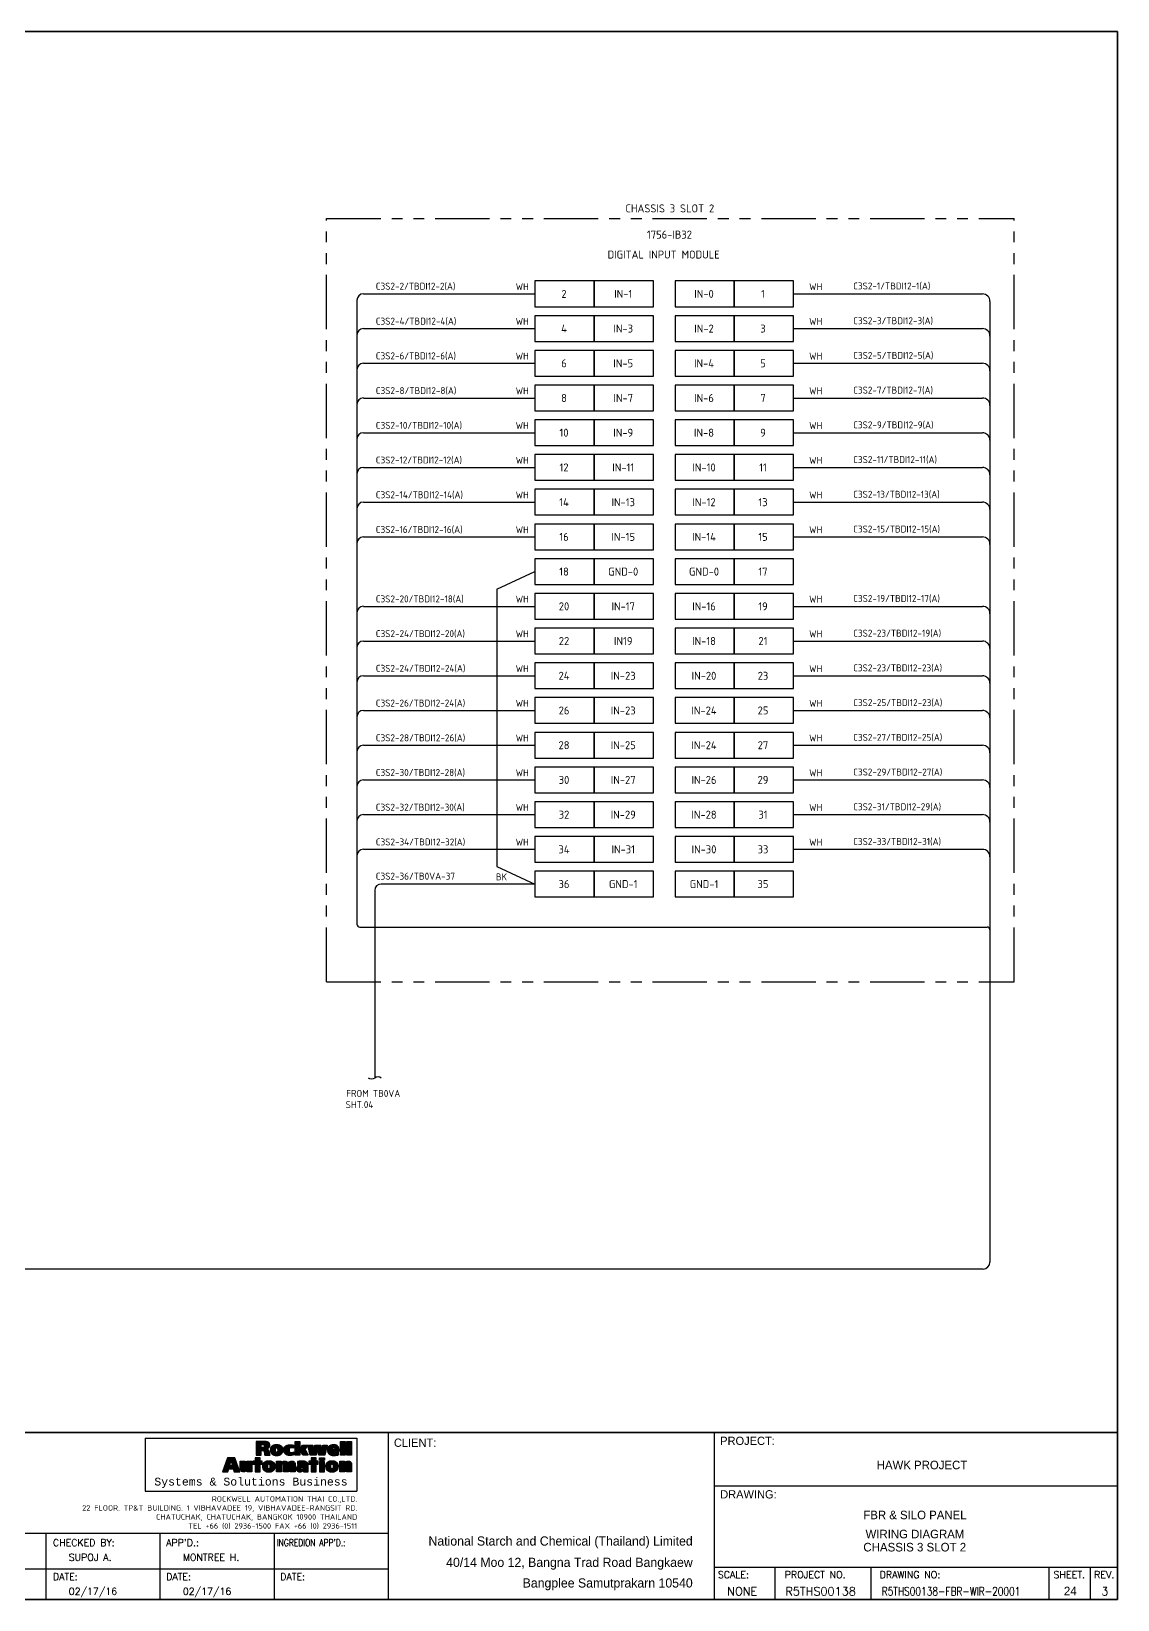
# Model space of a CAD drawing. Header units: inches. Extents: x 579627 to 667544, y 458630 to 507164.
# Drawn here: x 621325 to 623199, y 489908 to 492612 of the extents above; entities that cross this region are included whole.
import ezdxf
from ezdxf.enums import TextEntityAlignment as Align

# ---------------------------------------------------------------- set-up
doc = ezdxf.new("R2010")
doc.units = ezdxf.units.IN
doc.header["$MEASUREMENT"] = 0
doc.linetypes.add('PHANTOM2', pattern=[1.25, 0.625, -0.125, 0.125, -0.125, 0.125, -0.125])
for name, color, linetype in [('ASHADE', 7, 'Continuous'), ('GT_1', 9, 'Continuous'), ('HELPPOINT', 7, 'Continuous'), ('IE-CABLE', 1, 'Continuous'), ('IE-EQUIP', 253, 'Continuous'), ('IE-WIRE', 7, 'Continuous'), ('MEMBER', 7, 'Continuous'), ('RA_LOGO', 2, 'Continuous'), ('TITLE_BOX', 7, 'Continuous')]:
    doc.layers.add(name, color=color, linetype=linetype)
doc.styles.add('BOLD', font='monos.ttf')
doc.styles.add('HTX11', font='O8111901')
doc.styles.add('ISO3098B', font='ISO3098B.shx')
doc.styles.add('ROMANS', font='romans.shx', dxfattribs={"width": 0.85, "height": 25})
doc.styles.add('T1', font='browa.ttf', dxfattribs={"height": 1000})

# ---------------------------------------------------------------- blocks, each defined once
blk = doc.blocks.new('RA_LOGO1')
at = {"layer": 'RA_LOGO', "linetype": 'Continuous'}
h = blk.add_hatch(color=1, dxfattribs=at)
h.paths.add_polyline_path([(0.987, 0.539), (1.017, 0.539), (1.033, 0.538), (1.046, 0.533), (1.055, 0.521), (1.061, 0.505), (1.065, 0.484), (1.068, 0.461), (1.071, 0.439), (1.074, 0.42), (1.213, 0.42), (1.207, 0.439), (1.203, 0.46), (1.199, 0.482), (1.195, 0.504), (1.189, 0.526), (1.18, 0.545), (1.166, 0.562), (1.147, 0.575), (1.12, 0.583), (1.142, 0.59), (1.16, 0.598), (1.175, 0.609), (1.188, 0.621), (1.197, 0.637), (1.203, 0.655), (1.205, 0.677), (1.204, 0.694), (1.2, 0.709), (1.194, 0.723), (1.185, 0.734), (1.175, 0.744), (1.162, 0.752), (1.147, 0.759), (1.131, 0.763), (1.112, 0.767), (1.092, 0.769), (1.07, 0.77), (0.853, 0.77), (0.853, 0.42), (0.987, 0.42)])
h.paths.add_polyline_path([(0.981, 0.617), (0.981, 0.692), (1.018, 0.692), (1.044, 0.689), (1.063, 0.679), (1.071, 0.656), (1.066, 0.635), (1.054, 0.623), (1.036, 0.618), (1.016, 0.617)], flags=16)
h = blk.add_hatch(color=1, dxfattribs=at)
h.paths.add_polyline_path([(1.3, 0.676), (1.285, 0.67), (1.271, 0.663), (1.258, 0.654), (1.247, 0.644), (1.238, 0.633), (1.23, 0.62), (1.225, 0.606), (1.22, 0.591), (1.218, 0.574), (1.217, 0.556), (1.218, 0.538), (1.22, 0.522), (1.224, 0.506), (1.229, 0.492), (1.235, 0.479), (1.243, 0.467), (1.253, 0.456), (1.264, 0.447), (1.276, 0.438), (1.29, 0.431), (1.305, 0.425), (1.321, 0.421), (1.339, 0.417), (1.358, 0.415), (1.378, 0.415), (1.399, 0.415), (1.418, 0.417), (1.435, 0.421), (1.452, 0.425), (1.467, 0.431), (1.481, 0.438), (1.493, 0.447), (1.504, 0.456), (1.514, 0.467), (1.522, 0.479), (1.528, 0.492), (1.534, 0.506), (1.537, 0.522), (1.54, 0.538), (1.54, 0.556), (1.539, 0.574), (1.537, 0.591), (1.533, 0.606), (1.527, 0.62), (1.519, 0.633), (1.51, 0.644), (1.499, 0.654), (1.486, 0.663), (1.472, 0.67), (1.456, 0.676), (1.439, 0.681), (1.42, 0.684), (1.4, 0.686), (1.378, 0.687), (1.357, 0.686), (1.336, 0.684), (1.317, 0.681)])
h.paths.add_polyline_path([(1.36, 0.605), (1.378, 0.612), (1.396, 0.605), (1.404, 0.584), (1.406, 0.556), (1.405, 0.529), (1.401, 0.508), (1.393, 0.494), (1.378, 0.49), (1.364, 0.494), (1.356, 0.508), (1.352, 0.529), (1.351, 0.556), (1.353, 0.584)], flags=16)
for color, points in [(1, [(1.697, 0.575), (1.705, 0.591), (1.718, 0.603), (1.735, 0.61), (1.756, 0.612), (1.778, 0.61), (1.796, 0.606), (1.813, 0.599), (1.813, 0.676), (1.793, 0.681), (1.771, 0.684), (1.748, 0.686), (1.721, 0.687), (1.699, 0.686), (1.679, 0.684), (1.66, 0.681), (1.643, 0.676), (1.627, 0.67), (1.613, 0.663), (1.601, 0.654), (1.59, 0.644), (1.581, 0.633), (1.573, 0.62), (1.567, 0.606), (1.563, 0.591), (1.561, 0.574), (1.56, 0.556), (1.56, 0.538), (1.563, 0.522), (1.566, 0.506), (1.572, 0.492), (1.578, 0.479), (1.586, 0.467), (1.596, 0.456), (1.607, 0.447), (1.619, 0.438), (1.632, 0.431), (1.648, 0.425), (1.664, 0.421), (1.682, 0.417), (1.701, 0.415), (1.721, 0.415), (1.748, 0.415), (1.772, 0.418), (1.794, 0.422), (1.815, 0.428), (1.815, 0.505), (1.797, 0.496), (1.778, 0.491), (1.756, 0.49), (1.735, 0.492), (1.718, 0.5), (1.705, 0.514), (1.697, 0.531), (1.694, 0.554)]), (1, [(2.233, 0.42), (2.391, 0.42), (2.423, 0.598), (2.424, 0.598), (2.455, 0.42), (2.612, 0.42), (2.671, 0.681), (2.556, 0.681), (2.533, 0.511), (2.532, 0.511), (2.503, 0.681), (2.351, 0.681), (2.324, 0.511), (2.323, 0.511), (2.298, 0.681), (2.174, 0.681)]), (1, [(3.007, 0.42), (3.13, 0.42), (3.13, 0.769), (3.007, 0.769)]), (1, [(3.292, 0.769), (3.169, 0.769), (3.169, 0.42), (3.292, 0.42)]), (252, [(0.745, 0.265), (0.617, 0.265), (0.617, 0.112), (0.617, 0.096), (0.611, 0.082), (0.594, 0.076), (0.579, 0.082), (0.573, 0.096), (0.572, 0.112), (0.572, 0.265), (0.444, 0.265), (0.444, 0.081), (0.445, 0.062), (0.449, 0.046), (0.455, 0.031), (0.465, 0.018), (0.478, 0.008), (0.494, 0.001), (0.513, -0.004), (0.537, -0.006), (0.558, -0.004), (0.579, 0.001), (0.597, 0.011), (0.612, 0.026), (0.625, 0.047), (0.625, 0), (0.745, 0)]), (252, [(0.956, 0.191), (1.011, 0.191), (1.011, 0.265), (0.956, 0.265), (0.956, 0.355), (0.828, 0.355), (0.828, 0.265), (0.774, 0.265), (0.774, 0.191), (0.828, 0.191), (0.828, 0), (0.956, 0)]), (252, [(1.505, 0.153), (1.505, 0.169), (1.511, 0.183), (1.528, 0.189), (1.543, 0.183), (1.549, 0.169), (1.55, 0.153), (1.55, 0), (1.678, 0), (1.678, 0.153), (1.679, 0.169), (1.685, 0.183), (1.701, 0.189), (1.717, 0.183), (1.723, 0.169), (1.724, 0.153), (1.724, 0), (1.852, 0), (1.852, 0.159), (1.851, 0.173), (1.851, 0.187), (1.85, 0.202), (1.847, 0.215), (1.843, 0.228), (1.836, 0.24), (1.827, 0.25), (1.816, 0.259), (1.8, 0.265), (1.781, 0.269), (1.758, 0.271), (1.738, 0.269), (1.717, 0.264), (1.698, 0.255), (1.682, 0.242), (1.672, 0.225), (1.663, 0.242), (1.649, 0.255), (1.631, 0.264), (1.61, 0.269), (1.589, 0.271), (1.57, 0.27), (1.551, 0.266), (1.535, 0.259), (1.52, 0.249), (1.508, 0.236), (1.497, 0.217), (1.497, 0.265), (1.377, 0.265), (1.377, 0), (1.505, 0)]), (252, [(2.257, 0), (2.386, 0), (2.386, 0.191), (2.441, 0.191), (2.441, 0.265), (2.386, 0.265), (2.386, 0.355), (2.257, 0.355), (2.257, 0.265), (2.203, 0.265), (2.203, 0.191), (2.257, 0.191)]), (252, [(3.117, 0.153), (3.117, 0.169), (3.123, 0.183), (3.14, 0.189), (3.155, 0.183), (3.161, 0.169), (3.162, 0.153), (3.162, 0), (3.29, 0), (3.29, 0.184), (3.289, 0.203), (3.285, 0.219), (3.279, 0.234), (3.269, 0.247), (3.256, 0.257), (3.24, 0.265), (3.221, 0.269), (3.197, 0.271), (3.176, 0.269), (3.155, 0.263), (3.137, 0.253), (3.122, 0.239), (3.109, 0.217), (3.109, 0.265), (2.989, 0.265), (2.989, 0), (3.117, 0)])]:
    blk.add_hatch(color=color, dxfattribs=at).paths.add_polyline_path(points)
h = blk.add_hatch(color=1, dxfattribs=at)
h.paths.add_polyline_path([(1.973, 0.769), (1.847, 0.769), (1.847, 0.42), (1.973, 0.42), (1.973, 0.566)])
h.paths.add_polyline_path([(1.974, 0.566), (2.045, 0.42), (2.187, 0.42), (2.101, 0.566), (2.173, 0.681), (2.036, 0.681)])
h = blk.add_hatch(color=1, dxfattribs=at)
h.paths.add_polyline_path([(2.817, 0.415), (2.838, 0.415), (2.859, 0.415), (2.88, 0.416), (2.901, 0.418), (2.92, 0.421), (2.938, 0.425), (2.956, 0.43), (2.956, 0.497), (2.939, 0.49), (2.918, 0.485), (2.895, 0.482), (2.87, 0.481), (2.849, 0.482), (2.83, 0.485), (2.815, 0.493), (2.804, 0.504), (2.8, 0.521), (2.975, 0.521), (2.975, 0.536), (2.974, 0.555), (2.972, 0.572), (2.969, 0.589), (2.965, 0.605), (2.96, 0.619), (2.953, 0.632), (2.944, 0.645), (2.934, 0.655), (2.922, 0.665), (2.909, 0.673), (2.894, 0.679), (2.877, 0.683), (2.858, 0.686), (2.838, 0.687), (2.816, 0.686), (2.795, 0.684), (2.777, 0.681), (2.759, 0.676), (2.744, 0.67), (2.73, 0.663), (2.717, 0.654), (2.706, 0.644), (2.697, 0.633), (2.69, 0.62), (2.684, 0.606), (2.679, 0.591), (2.677, 0.574), (2.676, 0.556), (2.677, 0.538), (2.679, 0.522), (2.683, 0.507), (2.688, 0.492), (2.694, 0.479), (2.702, 0.467), (2.712, 0.456), (2.723, 0.447), (2.735, 0.438), (2.749, 0.431), (2.764, 0.425), (2.78, 0.421), (2.798, 0.417)])
h.paths.add_polyline_path([(2.799, 0.576), (2.801, 0.598), (2.811, 0.618), (2.834, 0.627), (2.855, 0.618), (2.864, 0.598), (2.865, 0.576)], flags=16)
h = blk.add_hatch(color=252, dxfattribs=at)
h.paths.add_polyline_path([(0.272, 0.077), (0.296, 0), (0.439, 0), (0.312, 0.355), (0.124, 0.355), (0, 0), (0.136, 0), (0.158, 0.077)])
h.paths.add_polyline_path([(0.255, 0.162), (0.177, 0.162), (0.216, 0.28)], flags=16)
h = blk.add_hatch(color=252, dxfattribs=at)
h.paths.add_polyline_path([(1.14, -0.003), (1.159, -0.005), (1.18, -0.006), (1.201, -0.005), (1.22, -0.003), (1.238, 0), (1.255, 0.005), (1.27, 0.011), (1.284, 0.018), (1.297, 0.027), (1.308, 0.036), (1.317, 0.047), (1.326, 0.06), (1.333, 0.073), (1.338, 0.087), (1.342, 0.103), (1.344, 0.12), (1.345, 0.137), (1.344, 0.156), (1.341, 0.173), (1.337, 0.188), (1.331, 0.203), (1.323, 0.216), (1.313, 0.227), (1.302, 0.238), (1.29, 0.246), (1.275, 0.254), (1.259, 0.26), (1.242, 0.265), (1.223, 0.268), (1.202, 0.27), (1.18, 0.271), (1.158, 0.27), (1.137, 0.268), (1.118, 0.265), (1.101, 0.26), (1.085, 0.254), (1.071, 0.246), (1.058, 0.238), (1.047, 0.227), (1.038, 0.216), (1.03, 0.203), (1.024, 0.188), (1.02, 0.173), (1.017, 0.156), (1.016, 0.137), (1.017, 0.12), (1.019, 0.103), (1.023, 0.087), (1.028, 0.073), (1.035, 0.06), (1.043, 0.047), (1.053, 0.036), (1.064, 0.027), (1.076, 0.018), (1.09, 0.011), (1.105, 0.005), (1.122, 0)])
h.paths.add_polyline_path([(1.165, 0.075), (1.157, 0.089), (1.153, 0.111), (1.152, 0.137), (1.154, 0.166), (1.162, 0.187), (1.18, 0.195), (1.198, 0.187), (1.207, 0.166), (1.208, 0.137), (1.207, 0.111), (1.204, 0.089), (1.195, 0.075), (1.18, 0.07)], flags=16)
h = blk.add_hatch(color=252, dxfattribs=at)
h.paths.add_polyline_path([(1.883, 0.052), (1.889, 0.036), (1.899, 0.023), (1.911, 0.012), (1.926, 0.004), (1.942, -0.001), (1.96, -0.005), (1.978, -0.006), (1.999, -0.004), (2.019, 0.001), (2.037, 0.01), (2.052, 0.022), (2.065, 0.04), (2.065, 0), (2.184, 0), (2.184, 0.161), (2.183, 0.18), (2.179, 0.197), (2.173, 0.212), (2.165, 0.225), (2.155, 0.236), (2.144, 0.245), (2.131, 0.252), (2.117, 0.258), (2.102, 0.263), (2.086, 0.266), (2.07, 0.268), (2.054, 0.27), (2.038, 0.271), (2.022, 0.271), (1.995, 0.27), (1.973, 0.269), (1.953, 0.266), (1.933, 0.261), (1.911, 0.256), (1.911, 0.181), (1.932, 0.19), (1.954, 0.197), (1.977, 0.202), (2, 0.204), (2.019, 0.203), (2.037, 0.2), (2.053, 0.194), (2.063, 0.183), (2.067, 0.165), (2.053, 0.167), (2.036, 0.168), (2.018, 0.169), (2, 0.168), (1.983, 0.167), (1.965, 0.164), (1.948, 0.16), (1.933, 0.154), (1.918, 0.147), (1.906, 0.137), (1.896, 0.125), (1.888, 0.11), (1.883, 0.092), (1.881, 0.072)])
h.paths.add_polyline_path([(1.998, 0.086), (2.007, 0.106), (2.028, 0.115), (2.055, 0.116), (2.067, 0.116), (2.067, 0.108), (2.063, 0.086), (2.05, 0.068), (2.028, 0.061), (2.011, 0.064), (2.001, 0.072)], flags=16)
h = blk.add_hatch(color=252, dxfattribs=at)
h.paths.add_polyline_path([(2.471, 0), (2.599, 0), (2.599, 0.264), (2.471, 0.264)])
h.paths.add_polyline_path([(2.599, 0.296), (2.599, 0.355), (2.471, 0.355), (2.471, 0.296)])
h = blk.add_hatch(color=252, dxfattribs=at)
h.paths.add_polyline_path([(2.751, -0.003), (2.77, -0.005), (2.791, -0.006), (2.811, -0.005), (2.831, -0.003), (2.849, 0), (2.865, 0.005), (2.881, 0.011), (2.895, 0.018), (2.907, 0.027), (2.918, 0.036), (2.928, 0.047), (2.936, 0.06), (2.943, 0.073), (2.948, 0.087), (2.952, 0.103), (2.955, 0.12), (2.955, 0.137), (2.954, 0.156), (2.952, 0.173), (2.947, 0.188), (2.941, 0.203), (2.934, 0.216), (2.924, 0.227), (2.913, 0.238), (2.9, 0.246), (2.886, 0.254), (2.87, 0.26), (2.852, 0.265), (2.833, 0.268), (2.813, 0.27), (2.791, 0.271), (2.769, 0.27), (2.748, 0.268), (2.729, 0.265), (2.711, 0.26), (2.695, 0.254), (2.681, 0.246), (2.669, 0.238), (2.658, 0.227), (2.648, 0.216), (2.64, 0.203), (2.634, 0.188), (2.63, 0.173), (2.628, 0.156), (2.627, 0.137), (2.627, 0.12), (2.63, 0.103), (2.633, 0.087), (2.639, 0.073), (2.645, 0.06), (2.654, 0.047), (2.663, 0.036), (2.674, 0.027), (2.687, 0.018), (2.701, 0.011), (2.716, 0.005), (2.733, 0)])
h.paths.add_polyline_path([(2.776, 0.075), (2.768, 0.089), (2.764, 0.111), (2.763, 0.137), (2.765, 0.166), (2.773, 0.187), (2.791, 0.195), (2.809, 0.187), (2.817, 0.166), (2.819, 0.137), (2.818, 0.111), (2.814, 0.089), (2.806, 0.075), (2.791, 0.07)], flags=16)
at = {"layer": 'RA_LOGO', "color": 1, "linetype": 'Continuous'}
for points in [[(1.147, 0.759), (1.131, 0.763), (1.112, 0.767), (1.092, 0.769), (1.07, 0.77), (0.853, 0.77), (0.853, 0.42), (0.987, 0.42), (0.987, 0.539), (1.017, 0.539), (1.033, 0.538), (1.046, 0.533), (1.055, 0.521), (1.061, 0.505), (1.065, 0.484), (1.068, 0.461), (1.071, 0.439), (1.074, 0.42), (1.213, 0.42), (1.207, 0.439), (1.203, 0.46), (1.199, 0.482), (1.195, 0.504), (1.189, 0.526), (1.18, 0.545), (1.166, 0.562), (1.147, 0.575), (1.121, 0.583), (1.121, 0.584), (1.142, 0.59), (1.16, 0.598), (1.175, 0.609), (1.188, 0.621), (1.197, 0.637), (1.203, 0.655), (1.205, 0.677), (1.204, 0.694), (1.2, 0.709), (1.194, 0.723), (1.185, 0.734), (1.175, 0.744), (1.162, 0.752)], [(1.016, 0.617), (0.981, 0.617), (0.981, 0.692), (1.018, 0.692), (1.044, 0.689), (1.063, 0.679), (1.071, 0.656), (1.066, 0.635), (1.054, 0.623), (1.036, 0.618)], [(1.456, 0.676), (1.439, 0.681), (1.42, 0.684), (1.4, 0.686), (1.378, 0.687), (1.357, 0.686), (1.336, 0.684), (1.317, 0.681), (1.3, 0.676), (1.285, 0.67), (1.271, 0.663), (1.258, 0.654), (1.247, 0.644), (1.238, 0.633), (1.23, 0.62), (1.225, 0.606), (1.22, 0.591), (1.218, 0.574), (1.217, 0.556), (1.217, 0.556), (1.218, 0.538), (1.22, 0.522), (1.224, 0.506), (1.229, 0.492), (1.235, 0.479), (1.243, 0.467), (1.253, 0.456), (1.264, 0.447), (1.276, 0.438), (1.29, 0.431), (1.305, 0.425), (1.321, 0.421), (1.339, 0.417), (1.358, 0.415), (1.378, 0.415), (1.399, 0.415), (1.418, 0.417), (1.435, 0.421), (1.452, 0.425), (1.467, 0.431), (1.481, 0.438), (1.493, 0.447), (1.504, 0.456), (1.514, 0.467), (1.522, 0.479), (1.528, 0.492), (1.534, 0.506), (1.537, 0.522), (1.54, 0.538), (1.54, 0.556), (1.539, 0.574), (1.537, 0.591), (1.533, 0.606), (1.527, 0.62), (1.519, 0.633), (1.51, 0.644), (1.499, 0.654), (1.486, 0.663), (1.472, 0.67)], [(1.351, 0.556), (1.353, 0.584), (1.36, 0.605), (1.378, 0.612), (1.396, 0.605), (1.404, 0.584), (1.406, 0.556), (1.405, 0.529), (1.401, 0.508), (1.393, 0.494), (1.378, 0.49), (1.364, 0.494), (1.356, 0.508), (1.352, 0.529)], [(1.679, 0.684), (1.699, 0.686), (1.721, 0.687), (1.748, 0.686), (1.771, 0.684), (1.793, 0.681), (1.813, 0.676), (1.813, 0.599), (1.796, 0.606), (1.778, 0.61), (1.756, 0.612), (1.735, 0.61), (1.718, 0.603), (1.705, 0.591), (1.697, 0.575), (1.694, 0.554), (1.697, 0.531), (1.705, 0.514), (1.718, 0.5), (1.735, 0.492), (1.756, 0.49), (1.778, 0.491), (1.797, 0.496), (1.815, 0.505), (1.815, 0.428), (1.794, 0.422), (1.772, 0.418), (1.748, 0.415), (1.721, 0.415), (1.701, 0.415), (1.682, 0.417), (1.664, 0.421), (1.648, 0.425), (1.632, 0.431), (1.619, 0.438), (1.607, 0.447), (1.596, 0.456), (1.586, 0.467), (1.578, 0.479), (1.572, 0.492), (1.566, 0.506), (1.563, 0.522), (1.56, 0.538), (1.56, 0.556), (1.561, 0.574), (1.563, 0.591), (1.567, 0.606), (1.573, 0.62), (1.581, 0.633), (1.59, 0.644), (1.601, 0.654), (1.613, 0.663), (1.627, 0.67), (1.643, 0.676), (1.66, 0.681)], [(1.973, 0.42), (1.847, 0.42), (1.847, 0.769), (1.973, 0.769), (1.973, 0.566), (1.974, 0.566), (1.973, 0.566)], [(2.045, 0.42), (1.974, 0.566), (2.036, 0.681), (2.173, 0.681), (2.101, 0.566), (2.187, 0.42)], [(2.455, 0.42), (2.424, 0.598), (2.423, 0.598), (2.391, 0.42), (2.233, 0.42), (2.174, 0.681), (2.298, 0.681), (2.323, 0.511), (2.324, 0.511), (2.351, 0.681), (2.503, 0.681), (2.532, 0.511), (2.533, 0.511), (2.556, 0.681), (2.671, 0.681), (2.612, 0.42)], [(2.817, 0.415), (2.838, 0.415), (2.859, 0.415), (2.88, 0.416), (2.901, 0.418), (2.92, 0.421), (2.938, 0.425), (2.956, 0.43), (2.956, 0.497), (2.939, 0.49), (2.918, 0.485), (2.895, 0.482), (2.87, 0.481), (2.849, 0.482), (2.83, 0.485), (2.815, 0.493), (2.804, 0.504), (2.8, 0.521), (2.975, 0.521), (2.975, 0.536), (2.974, 0.555), (2.972, 0.572), (2.969, 0.589), (2.965, 0.605), (2.96, 0.619), (2.953, 0.632), (2.944, 0.645), (2.934, 0.655), (2.922, 0.665), (2.909, 0.673), (2.894, 0.679), (2.877, 0.683), (2.858, 0.686), (2.838, 0.687), (2.816, 0.686), (2.795, 0.684), (2.777, 0.681), (2.759, 0.676), (2.744, 0.67), (2.73, 0.663), (2.717, 0.654), (2.706, 0.644), (2.697, 0.633), (2.69, 0.62), (2.684, 0.606), (2.679, 0.591), (2.677, 0.574), (2.676, 0.556), (2.676, 0.556), (2.677, 0.538), (2.679, 0.522), (2.683, 0.507), (2.688, 0.492), (2.694, 0.479), (2.702, 0.467), (2.712, 0.456), (2.723, 0.447), (2.735, 0.438), (2.749, 0.431), (2.764, 0.425), (2.78, 0.421), (2.798, 0.417)], [(2.865, 0.576), (2.799, 0.576), (2.801, 0.598), (2.811, 0.618), (2.834, 0.627), (2.855, 0.618), (2.864, 0.598)], [(3.007, 0.42), (3.007, 0.769), (3.13, 0.769), (3.13, 0.42)], [(3.169, 0.42), (3.169, 0.769), (3.292, 0.769), (3.292, 0.42)]]:
    blk.add_lwpolyline(points, close=True, dxfattribs=at)
at = {"layer": 'RA_LOGO', "color": 252, "linetype": 'Continuous'}
for points in [[(0.296, 0), (0.439, 0), (0.312, 0.355), (0.124, 0.355), (0, 0), (0.136, 0), (0.158, 0.077), (0.272, 0.077)], [(0.216, 0.279), (0.217, 0.279), (0.255, 0.162), (0.177, 0.162)], [(0.455, 0.031), (0.449, 0.046), (0.445, 0.062), (0.444, 0.081), (0.444, 0.265), (0.572, 0.265), (0.572, 0.112), (0.573, 0.096), (0.579, 0.082), (0.594, 0.076), (0.611, 0.082), (0.617, 0.096), (0.617, 0.112), (0.617, 0.265), (0.745, 0.265), (0.745, 0), (0.625, 0), (0.625, 0.045), (0.624, 0.045), (0.612, 0.026), (0.597, 0.011), (0.579, 0.001), (0.558, -0.004), (0.537, -0.006), (0.513, -0.004), (0.494, 0.001), (0.478, 0.008), (0.465, 0.018)], [(0.956, 0.191), (1.011, 0.191), (1.011, 0.265), (0.956, 0.265), (0.956, 0.355), (0.828, 0.355), (0.828, 0.265), (0.774, 0.265), (0.774, 0.191), (0.828, 0.191), (0.828, 0), (0.956, 0)], [(1.158, 0.27), (1.137, 0.268), (1.118, 0.265), (1.101, 0.26), (1.085, 0.254), (1.071, 0.246), (1.058, 0.238), (1.047, 0.227), (1.038, 0.216), (1.03, 0.203), (1.024, 0.188), (1.02, 0.173), (1.017, 0.156), (1.016, 0.137), (1.016, 0.137), (1.017, 0.12), (1.019, 0.103), (1.023, 0.087), (1.028, 0.073), (1.035, 0.06), (1.043, 0.047), (1.053, 0.036), (1.064, 0.027), (1.076, 0.018), (1.09, 0.011), (1.105, 0.005), (1.122, 0), (1.14, -0.003), (1.159, -0.005), (1.18, -0.006), (1.201, -0.005), (1.22, -0.003), (1.238, 0), (1.255, 0.005), (1.27, 0.011), (1.284, 0.018), (1.297, 0.027), (1.308, 0.036), (1.317, 0.047), (1.326, 0.06), (1.333, 0.073), (1.338, 0.087), (1.342, 0.103), (1.344, 0.12), (1.345, 0.137), (1.345, 0.137), (1.344, 0.156), (1.341, 0.173), (1.337, 0.188), (1.331, 0.203), (1.323, 0.216), (1.313, 0.227), (1.302, 0.238), (1.29, 0.246), (1.275, 0.254), (1.259, 0.26), (1.242, 0.265), (1.223, 0.268), (1.202, 0.27), (1.18, 0.271), (1.18, 0.271)], [(1.152, 0.137), (1.154, 0.166), (1.162, 0.187), (1.18, 0.195), (1.198, 0.187), (1.207, 0.166), (1.208, 0.137), (1.207, 0.111), (1.204, 0.089), (1.195, 0.075), (1.18, 0.07), (1.165, 0.075), (1.157, 0.089), (1.153, 0.111)], [(1.549, 0.169), (1.543, 0.183), (1.528, 0.189), (1.511, 0.183), (1.505, 0.169), (1.505, 0.153), (1.505, 0), (1.377, 0), (1.377, 0.265), (1.497, 0.265), (1.497, 0.219), (1.499, 0.219), (1.508, 0.236), (1.52, 0.249), (1.535, 0.259), (1.551, 0.266), (1.57, 0.27), (1.589, 0.271), (1.61, 0.269), (1.631, 0.264), (1.649, 0.255), (1.663, 0.242), (1.672, 0.226), (1.673, 0.226), (1.682, 0.242), (1.698, 0.255), (1.717, 0.264), (1.738, 0.269), (1.758, 0.271), (1.781, 0.269), (1.8, 0.265), (1.816, 0.259), (1.827, 0.25), (1.836, 0.24), (1.843, 0.228), (1.847, 0.215), (1.85, 0.202), (1.851, 0.187), (1.851, 0.173), (1.852, 0.159), (1.852, 0), (1.724, 0), (1.724, 0.153), (1.723, 0.169), (1.717, 0.183), (1.701, 0.189), (1.685, 0.183), (1.679, 0.169), (1.678, 0.153), (1.678, 0), (1.55, 0), (1.55, 0.153)], [(1.973, 0.269), (1.953, 0.266), (1.933, 0.261), (1.911, 0.256), (1.911, 0.181), (1.932, 0.19), (1.954, 0.197), (1.977, 0.202), (2, 0.204), (2.019, 0.203), (2.037, 0.2), (2.053, 0.194), (2.063, 0.183), (2.067, 0.165), (2.053, 0.167), (2.036, 0.168), (2.018, 0.169), (2, 0.168), (1.983, 0.167), (1.965, 0.164), (1.948, 0.16), (1.933, 0.154), (1.918, 0.147), (1.906, 0.137), (1.896, 0.125), (1.888, 0.11), (1.883, 0.092), (1.881, 0.072), (1.881, 0.072), (1.883, 0.052), (1.889, 0.036), (1.899, 0.023), (1.911, 0.012), (1.926, 0.004), (1.942, -0.001), (1.96, -0.005), (1.978, -0.006), (1.999, -0.004), (2.019, 0.001), (2.037, 0.01), (2.052, 0.022), (2.064, 0.038), (2.065, 0.038), (2.065, 0), (2.184, 0), (2.184, 0.161), (2.183, 0.18), (2.179, 0.197), (2.173, 0.212), (2.165, 0.225), (2.155, 0.236), (2.144, 0.245), (2.131, 0.252), (2.117, 0.258), (2.102, 0.263), (2.086, 0.266), (2.07, 0.268), (2.054, 0.27), (2.038, 0.271), (2.022, 0.271), (1.995, 0.27)], [(2.067, 0.108), (2.063, 0.086), (2.05, 0.068), (2.028, 0.061), (2.011, 0.064), (2.001, 0.072), (1.998, 0.086), (2.007, 0.106), (2.028, 0.115), (2.055, 0.116), (2.067, 0.116)], [(2.386, 0), (2.386, 0.191), (2.441, 0.191), (2.441, 0.265), (2.386, 0.265), (2.386, 0.355), (2.257, 0.355), (2.257, 0.265), (2.203, 0.265), (2.203, 0.191), (2.257, 0.191), (2.257, 0)], [(2.471, 0.296), (2.471, 0.355), (2.599, 0.355), (2.599, 0.296)], [(2.599, 0), (2.599, 0.264), (2.471, 0.264), (2.471, 0)], [(2.87, 0.26), (2.852, 0.265), (2.833, 0.268), (2.813, 0.27), (2.791, 0.271), (2.769, 0.27), (2.748, 0.268), (2.729, 0.265), (2.711, 0.26), (2.695, 0.254), (2.681, 0.246), (2.669, 0.238), (2.658, 0.227), (2.648, 0.216), (2.64, 0.203), (2.634, 0.188), (2.63, 0.173), (2.628, 0.156), (2.627, 0.137), (2.627, 0.137), (2.627, 0.12), (2.63, 0.103), (2.633, 0.087), (2.639, 0.073), (2.645, 0.06), (2.654, 0.047), (2.663, 0.036), (2.674, 0.027), (2.687, 0.018), (2.701, 0.011), (2.716, 0.005), (2.733, 0), (2.751, -0.003), (2.77, -0.005), (2.791, -0.006), (2.811, -0.005), (2.831, -0.003), (2.849, 0), (2.865, 0.005), (2.881, 0.011), (2.895, 0.018), (2.907, 0.027), (2.918, 0.036), (2.928, 0.047), (2.936, 0.06), (2.943, 0.073), (2.948, 0.087), (2.952, 0.103), (2.955, 0.12), (2.955, 0.137), (2.955, 0.137), (2.954, 0.156), (2.952, 0.173), (2.947, 0.188), (2.941, 0.203), (2.934, 0.216), (2.924, 0.227), (2.913, 0.238), (2.9, 0.246), (2.886, 0.254)], [(2.763, 0.137), (2.765, 0.166), (2.773, 0.187), (2.791, 0.195), (2.809, 0.187), (2.817, 0.166), (2.819, 0.137), (2.818, 0.111), (2.814, 0.089), (2.806, 0.075), (2.791, 0.07), (2.776, 0.075), (2.768, 0.089), (2.764, 0.111)], [(3.117, 0.169), (3.117, 0.153), (3.117, 0), (2.989, 0), (2.989, 0.265), (3.109, 0.265), (3.109, 0.219), (3.11, 0.219), (3.122, 0.239), (3.137, 0.253), (3.155, 0.263), (3.176, 0.269), (3.197, 0.271), (3.221, 0.269), (3.24, 0.265), (3.256, 0.257), (3.269, 0.247), (3.279, 0.234), (3.285, 0.219), (3.289, 0.203), (3.29, 0.184), (3.29, 0), (3.162, 0), (3.162, 0.153), (3.161, 0.169), (3.155, 0.183), (3.14, 0.189), (3.123, 0.183)]]:
    blk.add_lwpolyline(points, close=True, dxfattribs=at)
blk = doc.blocks.new('TPA')
at = {"color": 0}
for p, q in [((565225.5, 502262.6), (565225.5, 502159)), ((565225.5, 502262.6), (565640.1, 502262.6)), ((565640.1, 502262.6), (565640.1, 502159)), ((565225.5, 502159), (565640.1, 502159))]:
    blk.add_line(p, q, dxfattribs=at)
at = {"color": 4}
for p, q in [((566459.5, 502010.1), (566459.5, 501946.4)), ((566647.2, 502010.1), (566647.2, 501946.4))]:
    blk.add_line(p, q, dxfattribs=at)
at = {"color": 4, "ltscale": 0.5}
for p, q in [((566996.2, 502010.1), (566996.2, 501946.4)), ((566996.2, 502010.1), (566996.2, 501946.4)), ((567077.1, 502010.1), (567077.1, 501946.4)), ((567077.1, 502010.1), (567077.1, 501946.4))]:
    blk.add_line(p, q, dxfattribs=at)
at = {"layer": 'GT_1', "color": 4}
for p, q in [((566341, 501946.4), (566341, 502273.8)), ((566341, 501946.4), (566341, 502273.8)), ((566341, 502010.1), (567131, 502010.1))]:
    blk.add_line(p, q, dxfattribs=at)
at = {"layer": 'GT_1', "color": 4, "flags": 128}
for points in [[(565702.1, 501946.4), (565702.1, 502273.8)], [(566341, 501946.4), (566341, 502273.8)], [(565702.1, 502076.3), (564807.7, 502076.3)], [(565031.3, 501946.4), (565031.3, 502076.3)], [(565254.9, 501946.4), (565254.9, 502076.3)], [(565478.5, 501946.4), (565478.5, 502076.3)], [(565702.1, 502006.4), (564807.7, 502006.4)]]:
    blk.add_lwpolyline(points, dxfattribs=at)
at = {"layer": 'HELPPOINT', "color": 4, "lineweight": 35}
for p, q in [((562706.8, 505019.3), (567131, 505019.3)), ((562706.8, 505019.3), (567131, 505019.3)), ((567131, 505019.3), (567131, 501946.4)), ((567131, 505019.3), (567131, 501946.4)), ((567131, 501946.4), (562706.8, 501946.4)), ((567131, 501946.4), (562706.8, 501946.4))]:
    blk.add_line(p, q, dxfattribs=at)
at = {"layer": 'HELPPOINT', "color": 4}
for p, q in [((566341, 502169.7), (567131, 502169.7)), ((566341, 502169.7), (567131, 502169.7)), ((566341, 502010.1), (567131, 502010.1))]:
    blk.add_line(p, q, dxfattribs=at)
at = {"layer": 'MEMBER', "color": 4, "lineweight": 35}
blk.add_line((562706.8, 502273.8), (567131, 502273.8), dxfattribs=at)
blk.add_line((562706.8, 502273.8), (567131, 502273.8), dxfattribs=at)
at = {"layer": 'MEMBER', "color": 4}
for p, q in [((566341, 502169.7), (567131, 502169.7)), ((566341, 502169.7), (567131, 502169.7)), ((566341, 502010.1), (567131, 502010.1)), ((566341, 502010.1), (567131, 502010.1))]:
    blk.add_line(p, q, dxfattribs=at)
at = {"color": 0, "xscale": 76.7727272878401, "yscale": 76.77272728795651, "zscale": 76.772727288}
blk.add_blockref('RA_LOGO1', (565377.2, 502197.1), dxfattribs=at)
at = {"color": 4, "ltscale": 100, "style": 'HTX11'}
for s, p in [('HAWK PROJECT', (566747.6, 502210.2)), ('FBR & SILO PANEL', (566733.8, 502112.3)), ('WIRING DIAGRAM', (566733.8, 502074.9))]:
    blk.add_text(s, height=16.696, dxfattribs=at).set_placement(p, align=Align.MIDDLE_CENTER)
at = {"color": 0, "insert": (565243.3, 502185.3), "char_height": 15.355, "width": 438.272, "attachment_point": 1, "style": 'BOLD'}
blk.add_mtext('{\\W1.04;Systems & Solutions Business}', dxfattribs=at)
at = {"color": 4, "insert": (565640.9, 502148.9), "char_height": 10.5571, "width": 527.854, "attachment_point": 3, "style": 'ISO3098B'}
blk.add_mtext('ROCKWELL AUTOMATION THAI CO.,LTD.\\P22 FLOOR. TP&T BUILDING. 1 VIBHAVADEE 19, VIBHAVADEE-RANGSIT RD. CHATUCHAK, CHATUCHAK, BANGKOK 10900 THAILAND\\PTEL +66 (0) 2936-1500 FAX +66 (0) 2936-1511', dxfattribs=at)
at = {"style": 'HTX11'}
for tag, p in [('A', (566704.3, 502037.1)), ('B', (567038.2, 501963.3))]:
    blk.add_attdef(tag, text='', height=16.8, dxfattribs=at).set_placement(p, align=Align.MIDDLE_CENTER)
at = {"layer": 'GT_1', "color": 4, "style": 'HTX11'}
for s, p in [('CLIENT:', (565712.8, 502245.8)), ('PROJECT:', (566352.2, 502249.5)), ('DRAWING:', (566352.2, 502144.6))]:
    blk.add_text(s, height=16.19, dxfattribs=at).set_placement(p)
at = {"layer": 'MEMBER', "color": 4, "ltscale": 0.8, "style": 'ROMANS'}
for s, height, p in [('CHECKED BY:', 13.495, (565044.7, 502051.1)), ("APP'D.:", 13.49, (565266.5, 502051.1)), ('SUPOJ A.', 13.49, (565075.6, 502022.7)), ('MONTREE H.', 13.49, (565299.2, 502022.7)), ('SCALE:', 13.49, (566347.7, 501988.5)), ('PROJECT NO.', 13.495, (566478.7, 501988.5)), ('DRAWING NO:', 13.495, (566664.7, 501988.5)), ('SHEET.', 13.64, (567005.3, 501988.5)), ('REV.', 13.64, (567084.8, 501988.5)), ('DATE:', 13.49, (565044.7, 501984.5)), ('02/17/16', 13.49, (565075.6, 501956)), ('DATE:', 13.49, (565266.5, 501984.5)), ('02/17/16', 13.49, (565299.2, 501956)), ('DATE:', 13.49, (565490.1, 501984.5)), ('NONE', 16.17, (566365.9, 501954.7)), ('R5THS00138', 16.17, (566480, 501954.7))]:
    blk.add_text(s, height=height, dxfattribs=at).set_placement(p)
at = {"layer": 'MEMBER', "color": 4, "ltscale": 0.8, "style": 'ROMANS', "width": 0.8}
for s, height, p in [("INGREDION APP'D.:", 13.495, (565483.3, 502051.1)), ('R5THS00138-FBR-WIR-20001', 16.175, (566668.8, 501954.7))]:
    blk.add_text(s, height=height, dxfattribs=at).set_placement(p)
at = {"layer": 'MEMBER', "color": 4, "ltscale": 0.8, "style": 'ROMANS'}
blk.add_text('3', height=16.2, dxfattribs=at).set_placement((567105.9, 501954.7), align=Align.CENTER)
at = {"layer": 'TITLE_BOX', "color": 7, "linetype": 'ByBlock', "style": 'T1'}
for s, p in [('National Starch and Chemical (Thailand) Limited', (566298.3, 502052.3)), ('40/14 Moo 12, Bangna Trad Road Bangkaew', (566298.3, 502010.5)), ('Bangplee Samutprakarn 10540', (566298.3, 501970.1))]:
    blk.add_text(s, height=18, dxfattribs=at).set_placement(p, align=Align.RIGHT)

msp = doc.modelspace()

# ---------------------------------------------------------------- linework, layer by layer
at = {"color": 4}
for p, q in [((622978.5, 492146.3), (622978.5, 490489.7)), ((622966.5, 490477.7), (621031.6, 490477.7))]:
    msp.add_line(p, q, dxfattribs=at)
for p, q in [((622128.3, 491649.9), (622193.9, 491680.3)), ((622128.3, 491649.9), (622128.3, 491171.7)), ((622128.3, 491171.7), (622193.9, 491141.5))]:
    msp.add_line(p, q)
at = {"color": 0}
msp.add_lwpolyline([(621928.8, 490807, 0.351), (621917.7, 490807, -0.351), (621906.6, 490807, 2.081666)], format="xyb", dxfattribs=at)
at = {"color": 4}
msp.add_arc((622966.5, 490489.7), 12, 270, 0, dxfattribs=at)
at = {"layer": 'ASHADE', "color": 2, "linetype": 'PHANTOM2', "ltscale": 150}
for p, q in [((621834.3, 490973.1), (621834.3, 492289.2)), ((621834.3, 492289.2), (623020, 492289.2)), ((623020, 490973.1), (623020, 492289.2)), ((621834.3, 490973.1), (623020, 490973.1))]:
    msp.add_line(p, q, dxfattribs=at)
at = {"layer": 'IE-CABLE', "color": 4}
for p, q in [((622639.5, 492159.2), (622965.6, 492159.2)), ((622639.5, 492099.4), (622965.6, 492099.4)), ((622639.5, 492039.5), (622965.6, 492039.5)), ((622639.5, 491979.6), (622965.6, 491979.6)), ((622639.5, 491919.8), (622965.6, 491919.8)), ((622639.5, 491859.9), (622965.6, 491859.9)), ((622639.5, 491800), (622965.6, 491800)), ((622639.5, 491740.2), (622965.6, 491740.2)), ((622639.5, 491620.4), (622965.6, 491620.4)), ((622639.5, 491560.6), (622965.6, 491560.6)), ((622639.5, 491500.7), (622965.6, 491500.7)), ((622639.5, 491440.8), (622965.6, 491440.8)), ((622639.5, 491381), (622965.6, 491381)), ((622639.5, 491321.1), (622965.6, 491321.1)), ((622639.5, 491261.2), (622965.6, 491261.2)), ((622639.5, 491201.4), (622965.6, 491201.4))]:
    msp.add_line(p, q, dxfattribs=at)
for centre in [(622965.6, 492146.3), (622965.6, 492086.4), (622965.6, 492026.6), (622965.6, 491966.7), (622965.6, 491906.8), (622965.6, 491847), (622965.6, 491787.1), (622965.6, 491727.2), (622965.6, 491607.5), (622965.6, 491547.6), (622965.6, 491487.8), (622965.6, 491427.9), (622965.6, 491368), (622965.6, 491308.2), (622965.6, 491248.3), (622965.6, 491188.4)]:
    msp.add_arc(centre, 12.9, 0, 90, dxfattribs=at)
at = {"layer": 'IE-EQUIP', "linetype": 'Continuous'}
for points in [[(622193.9, 492181.4), (622193.9, 492137.1), (622296, 492137.1), (622296, 492181.4)], [(622296, 492181.4), (622296, 492137.1), (622398.1, 492137.1), (622398.1, 492181.4)], [(622435.4, 492181.4), (622435.4, 492137.1), (622537.5, 492137.1), (622537.5, 492181.4)], [(622537.5, 492181.4), (622537.5, 492137.1), (622639.5, 492137.1), (622639.5, 492181.4)], [(622193.9, 492121.5), (622193.9, 492077.2), (622296, 492077.2), (622296, 492121.5)], [(622296, 492121.5), (622296, 492077.2), (622398.1, 492077.2), (622398.1, 492121.5)], [(622435.4, 492121.5), (622435.4, 492077.2), (622537.5, 492077.2), (622537.5, 492121.5)], [(622537.5, 492121.5), (622537.5, 492077.2), (622639.5, 492077.2), (622639.5, 492121.5)], [(622193.9, 492061.6), (622193.9, 492017.4), (622296, 492017.4), (622296, 492061.6)], [(622296, 492061.6), (622296, 492017.4), (622398.1, 492017.4), (622398.1, 492061.6)], [(622435.4, 492061.6), (622435.4, 492017.4), (622537.5, 492017.4), (622537.5, 492061.6)], [(622537.5, 492061.6), (622537.5, 492017.4), (622639.5, 492017.4), (622639.5, 492061.6)], [(622193.9, 492001.8), (622193.9, 491957.5), (622296, 491957.5), (622296, 492001.8)], [(622296, 492001.8), (622296, 491957.5), (622398.1, 491957.5), (622398.1, 492001.8)], [(622435.4, 492001.8), (622435.4, 491957.5), (622537.5, 491957.5), (622537.5, 492001.8)], [(622537.5, 492001.8), (622537.5, 491957.5), (622639.5, 491957.5), (622639.5, 492001.8)], [(622193.9, 491941.9), (622193.9, 491897.6), (622296, 491897.6), (622296, 491941.9)], [(622296, 491941.9), (622296, 491897.6), (622398.1, 491897.6), (622398.1, 491941.9)], [(622435.4, 491941.9), (622435.4, 491897.6), (622537.5, 491897.6), (622537.5, 491941.9)], [(622537.5, 491941.9), (622537.5, 491897.6), (622639.5, 491897.6), (622639.5, 491941.9)], [(622193.9, 491882), (622193.9, 491837.8), (622296, 491837.8), (622296, 491882)], [(622296, 491882), (622296, 491837.8), (622398.1, 491837.8), (622398.1, 491882)], [(622435.4, 491882), (622435.4, 491837.8), (622537.5, 491837.8), (622537.5, 491882)], [(622537.5, 491882), (622537.5, 491837.8), (622639.5, 491837.8), (622639.5, 491882)], [(622193.9, 491822.2), (622193.9, 491777.9), (622296, 491777.9), (622296, 491822.2)], [(622296, 491822.2), (622296, 491777.9), (622398.1, 491777.9), (622398.1, 491822.2)], [(622435.4, 491822.2), (622435.4, 491777.9), (622537.5, 491777.9), (622537.5, 491822.2)], [(622537.5, 491822.2), (622537.5, 491777.9), (622639.5, 491777.9), (622639.5, 491822.2)], [(622193.9, 491762.3), (622193.9, 491718), (622296, 491718), (622296, 491762.3)], [(622296, 491762.3), (622296, 491718), (622398.1, 491718), (622398.1, 491762.3)], [(622435.4, 491762.3), (622435.4, 491718), (622537.5, 491718), (622537.5, 491762.3)], [(622537.5, 491762.3), (622537.5, 491718), (622639.5, 491718), (622639.5, 491762.3)], [(622193.9, 491702.4), (622193.9, 491658.2), (622296, 491658.2), (622296, 491702.4)], [(622296, 491702.4), (622296, 491658.2), (622398.1, 491658.2), (622398.1, 491702.4)], [(622435.4, 491702.4), (622435.4, 491658.2), (622537.5, 491658.2), (622537.5, 491702.4)], [(622537.5, 491702.4), (622537.5, 491658.2), (622639.5, 491658.2), (622639.5, 491702.4)], [(622193.9, 491642.6), (622193.9, 491598.3), (622296, 491598.3), (622296, 491642.6)], [(622296, 491642.6), (622296, 491598.3), (622398.1, 491598.3), (622398.1, 491642.6)], [(622435.4, 491642.6), (622435.4, 491598.3), (622537.5, 491598.3), (622537.5, 491642.6)], [(622537.5, 491642.6), (622537.5, 491598.3), (622639.5, 491598.3), (622639.5, 491642.6)], [(622193.9, 491582.7), (622193.9, 491538.4), (622296, 491538.4), (622296, 491582.7)], [(622296, 491582.7), (622296, 491538.4), (622398.1, 491538.4), (622398.1, 491582.7)], [(622435.4, 491582.7), (622435.4, 491538.4), (622537.5, 491538.4), (622537.5, 491582.7)], [(622537.5, 491582.7), (622537.5, 491538.4), (622639.5, 491538.4), (622639.5, 491582.7)], [(622193.9, 491522.8), (622193.9, 491478.6), (622296, 491478.6), (622296, 491522.8)], [(622296, 491522.8), (622296, 491478.6), (622398.1, 491478.6), (622398.1, 491522.8)], [(622435.4, 491522.8), (622435.4, 491478.6), (622537.5, 491478.6), (622537.5, 491522.8)], [(622537.5, 491522.8), (622537.5, 491478.6), (622639.5, 491478.6), (622639.5, 491522.8)], [(622193.9, 491463), (622193.9, 491418.7), (622296, 491418.7), (622296, 491463)], [(622296, 491463), (622296, 491418.7), (622398.1, 491418.7), (622398.1, 491463)], [(622435.4, 491463), (622435.4, 491418.7), (622537.5, 491418.7), (622537.5, 491463)], [(622537.5, 491463), (622537.5, 491418.7), (622639.5, 491418.7), (622639.5, 491463)], [(622193.9, 491403.1), (622193.9, 491358.8), (622296, 491358.8), (622296, 491403.1)], [(622296, 491403.1), (622296, 491358.8), (622398.1, 491358.8), (622398.1, 491403.1)], [(622435.4, 491403.1), (622435.4, 491358.8), (622537.5, 491358.8), (622537.5, 491403.1)], [(622537.5, 491403.1), (622537.5, 491358.8), (622639.5, 491358.8), (622639.5, 491403.1)], [(622193.9, 491343.2), (622193.9, 491299), (622296, 491299), (622296, 491343.2)], [(622296, 491343.2), (622296, 491299), (622398.1, 491299), (622398.1, 491343.2)], [(622435.4, 491343.2), (622435.4, 491299), (622537.5, 491299), (622537.5, 491343.2)], [(622537.5, 491343.2), (622537.5, 491299), (622639.5, 491299), (622639.5, 491343.2)], [(622193.9, 491283.4), (622193.9, 491239.1), (622296, 491239.1), (622296, 491283.4)], [(622296, 491283.4), (622296, 491239.1), (622398.1, 491239.1), (622398.1, 491283.4)], [(622435.4, 491283.4), (622435.4, 491239.1), (622537.5, 491239.1), (622537.5, 491283.4)], [(622537.5, 491283.4), (622537.5, 491239.1), (622639.5, 491239.1), (622639.5, 491283.4)], [(622193.9, 491223.5), (622193.9, 491179.2), (622296, 491179.2), (622296, 491223.5)], [(622296, 491223.5), (622296, 491179.2), (622398.1, 491179.2), (622398.1, 491223.5)], [(622435.4, 491223.5), (622435.4, 491179.2), (622537.5, 491179.2), (622537.5, 491223.5)], [(622537.5, 491223.5), (622537.5, 491179.2), (622639.5, 491179.2), (622639.5, 491223.5)], [(622193.9, 491163.6), (622193.9, 491119.4), (622296, 491119.4), (622296, 491163.6)], [(622296, 491163.6), (622296, 491119.4), (622398.1, 491119.4), (622398.1, 491163.6)], [(622435.4, 491163.6), (622435.4, 491119.4), (622537.5, 491119.4), (622537.5, 491163.6)], [(622537.5, 491163.6), (622537.5, 491119.4), (622639.5, 491119.4), (622639.5, 491163.6)]]:
    msp.add_lwpolyline(points, close=True, dxfattribs=at)
at = {"layer": 'IE-WIRE', "color": 4}
for p, q in [((621887, 492148.2), (621887, 491072.4)), ((621898.1, 492159.2), (622193.9, 492159.2)), ((621898.1, 492099.4), (622193.9, 492099.4)), ((621898.1, 492039.5), (622193.9, 492039.5)), ((621898.1, 491979.6), (622193.9, 491979.6)), ((621898.1, 491919.8), (622193.9, 491919.8)), ((621898.1, 491859.9), (622193.9, 491859.9)), ((621898.1, 491800), (622193.9, 491800)), ((621898.1, 491740.2), (622193.9, 491740.2)), ((621898.1, 491620.4), (622193.9, 491620.4)), ((621898.1, 491560.6), (622193.9, 491560.6)), ((621898.1, 491500.7), (622193.9, 491500.7)), ((621898.1, 491440.8), (622193.9, 491440.8)), ((621898.1, 491381), (622193.9, 491381)), ((621898.1, 491321.1), (622193.9, 491321.1)), ((621898.1, 491261.2), (622193.9, 491261.2)), ((621898.1, 491201.4), (622193.9, 491201.4)), ((621892, 491067.4), (622973.5, 491067.4))]:
    msp.add_line(p, q, dxfattribs=at)
at = {"layer": 'IE-WIRE', "color": 0}
for p, q in [((622193.9, 491141.5), (621928.7, 491141.5)), ((621917.7, 491130.4), (621917.7, 490807))]:
    msp.add_line(p, q, dxfattribs=at)
at = {"layer": 'IE-WIRE', "color": 4}
for centre, radius, start, end in [((621898.1, 492148.2), 11.1, 90, 180), ((621898.1, 492088.3), 11.1, 90, 180), ((621898.1, 492028.4), 11.1, 90, 180), ((621898.1, 491968.6), 11.1, 90, 180), ((621898.1, 491908.7), 11.1, 90, 180), ((621898.1, 491848.8), 11.1, 90, 180), ((621898.1, 491789), 11.1, 90, 180), ((621898.1, 491729.1), 11.1, 90, 180), ((621898.1, 491609.4), 11.1, 90, 180), ((621898.1, 491549.5), 11.1, 90, 180), ((621898.1, 491489.6), 11.1, 90, 180), ((621898.1, 491429.8), 11.1, 90, 180), ((621898.1, 491369.9), 11.1, 90, 180), ((621898.1, 491310), 11.1, 90, 180), ((621898.1, 491250.2), 11.1, 90, 180), ((621898.1, 491190.3), 11.1, 90, 180), ((621892, 491072.4), 5, 180, 270), ((622973.5, 491062.4), 5, 0, 90)]:
    msp.add_arc(centre, radius, start, end, dxfattribs=at)
at = {"layer": 'IE-WIRE', "color": 0}
msp.add_arc((621928.7, 491130.4), 11.1, 90, 180, dxfattribs=at)

# ---------------------------------------------------------------- block references
ref = msp.add_blockref('TPA', (124123.4, 48194.8), dxfattribs=dict(xscale=0.8800000000046566, yscale=0.8800000000046566, zscale=0.8800000000000001))
ref.add_attrib('SHT', '24', dxfattribs={"height": 14.82, "style": 'HTX11'}).set_placement((623117, 489922.5), align=Align.MIDDLE_CENTER)
ref.add_attrib('B', 'CHASSIS 3 SLOT 2', dxfattribs={"height": 14.821, "style": 'HTX11'}).set_placement((622848.8, 489998.1), align=Align.MIDDLE_CENTER)

# ---------------------------------------------------------------- texts
at = {"color": 2, "style": 'ISO3098B'}
for s, p in [('CHASSIS 3 SLOT 2', (622426.4, 492306.6)), ('1756-IB32', (622425.8, 492261.4)), ('DIGITAL INPUT MODULE', (622415.8, 492227)), ('2', (622244, 492159.2)), ('IN-1', (622346.1, 492159.2)), ('IN-0', (622485.4, 492159.2)), ('1', (622587.1, 492159.2)), ('4', (622244, 492099.4)), ('IN-3', (622346.1, 492099.4)), ('IN-2', (622485.4, 492099.4)), ('3', (622587.1, 492099.4)), ('6', (622244, 492039.5)), ('IN-5', (622346.1, 492039.5)), ('IN-4', (622485.4, 492039.5)), ('5', (622587.1, 492039.5)), ('8', (622244, 491979.6)), ('IN-7', (622346.1, 491979.6)), ('IN-6', (622485.4, 491979.6)), ('7', (622587.1, 491979.6)), ('10', (622244, 491919.8)), ('IN-9', (622346.1, 491919.8)), ('IN-8', (622485.4, 491919.8)), ('9', (622587.1, 491919.8)), ('12', (622244, 491859.9)), ('IN-11', (622346.1, 491859.9)), ('IN-10', (622485.4, 491859.9)), ('11', (622587.1, 491859.9)), ('14', (622244, 491800)), ('IN-13', (622346.1, 491800)), ('IN-12', (622485.4, 491800)), ('13', (622587.1, 491800)), ('16', (622244, 491740.2)), ('IN-15', (622346.1, 491740.2)), ('IN-14', (622485.4, 491740.2)), ('15', (622587.1, 491740.2)), ('18', (622244, 491680.3)), ('GND-0', (622346.1, 491680.3)), ('GND-0', (622485.4, 491680.3)), ('17', (622587.1, 491680.3)), ('20', (622244, 491620.4)), ('IN-17', (622346.1, 491620.4)), ('IN-16', (622485.4, 491620.4)), ('19', (622587.1, 491620.4)), ('22', (622244, 491560.6)), ('IN19', (622346.1, 491560.6)), ('IN-18', (622485.4, 491560.6)), ('21', (622587.1, 491560.6)), ('24', (622244, 491500.7)), ('IN-23', (622346.1, 491500.7)), ('IN-20', (622485.4, 491500.7)), ('23', (622587.1, 491500.7)), ('26', (622244, 491440.8)), ('IN-23', (622346.1, 491440.8)), ('IN-24', (622485.4, 491440.8)), ('25', (622587.1, 491440.8)), ('28', (622244, 491381)), ('IN-25', (622346.1, 491381)), ('IN-24', (622485.4, 491381)), ('27', (622587.1, 491381)), ('30', (622244, 491321.1)), ('IN-27', (622346.1, 491321.1)), ('IN-26', (622485.4, 491321.1)), ('29', (622587.1, 491321.1)), ('32', (622244, 491261.2)), ('IN-29', (622346.1, 491261.2)), ('IN-28', (622485.4, 491261.2)), ('31', (622587.1, 491261.2)), ('34', (622244, 491201.4)), ('IN-31', (622346.1, 491201.4)), ('IN-30', (622485.4, 491201.4)), ('33', (622587.1, 491201.4)), ('36', (622244, 491141.5)), ('GND-1', (622346.1, 491141.5)), ('GND-1', (622485.4, 491141.5)), ('35', (622587.1, 491141.5))]:
    msp.add_text(s, height=13.8, dxfattribs=at).set_placement(p, align=Align.MIDDLE)
at = {"color": 4, "style": 'ISO3098B'}
for s, p in [('C3S2-2/TBDI12-2(A)', (621919.4, 492166.4)), ('WH', (622160.7, 492165.6)), ('WH', (622666.7, 492165.6)), ('C3S2-1/TBDI12-1(A)', (622742.6, 492166.8)), ('C3S2-4/TBDI12-4(A)', (621919.4, 492106.1)), ('WH', (622160.7, 492105.7)), ('WH', (622666.7, 492105.7)), ('C3S2-3/TBDI12-3(A)', (622742.6, 492106.9)), ('C3S2-6/TBDI12-6(A)', (621919.4, 492046.3)), ('C3S2-5/TBDI12-5(A)', (622742.6, 492047.1)), ('WH', (622160.7, 492045.8)), ('WH', (622666.7, 492045.8)), ('C3S2-8/TBDI12-8(A)', (621919.4, 491986.4)), ('WH', (622160.7, 491986)), ('WH', (622666.7, 491986)), ('C3S2-7/TBDI12-7(A)', (622742.6, 491987.2)), ('C3S2-10/TBDI12-10(A)', (621919.4, 491926.5)), ('WH', (622160.7, 491926.1)), ('WH', (622666.7, 491926.1)), ('C3S2-9/TBDI12-9(A)', (622742.6, 491927.3)), ('C3S2-12/TBDI12-12(A)', (621919.4, 491866.7)), ('WH', (622160.7, 491866.2)), ('WH', (622666.7, 491866.2)), ('C3S2-11/TBDI12-11(A)', (622742.6, 491867.5)), ('C3S2-14/TBDI12-14(A)', (621919.4, 491806.8)), ('WH', (622160.7, 491806.4)), ('WH', (622666.7, 491806.4)), ('C3S2-13/TBDI12-13(A)', (622742.6, 491807.6)), ('C3S2-16/TBDI12-16(A)', (621919.4, 491746.9)), ('WH', (622160.7, 491746.5)), ('WH', (622666.7, 491746.5)), ('C3S2-15/TBDI12-15(A)', (622742.6, 491747.7)), ('C3S2-20/TBDI12-18(A)', (621919.4, 491627.2)), ('WH', (622160.7, 491626.8)), ('WH', (622666.7, 491626.8)), ('C3S2-19/TBDI12-17(A)', (622742.6, 491628)), ('C3S2-24/TBDI12-20(A)', (621919.4, 491567.3)), ('WH', (622160.7, 491566.9)), ('WH', (622666.7, 491566.9)), ('C3S2-23/TBDI12-19(A)', (622742.6, 491568.1)), ('C3S2-24/TBDI12-24(A)', (621919.4, 491507.5)), ('WH', (622160.7, 491507)), ('WH', (622666.7, 491507)), ('C3S2-23/TBDI12-23(A)', (622742.6, 491508.3)), ('C3S2-26/TBDI12-24(A)', (621919.4, 491447.6)), ('WH', (622160.7, 491447.2)), ('WH', (622666.7, 491447.2)), ('C3S2-25/TBDI12-23(A)', (622742.6, 491448.4)), ('C3S2-28/TBDI12-26(A)', (621919.4, 491387.7)), ('WH', (622160.7, 491387.3)), ('WH', (622666.7, 491387.3)), ('C3S2-27/TBDI12-25(A)', (622742.6, 491388.5)), ('C3S2-30/TBDI12-28(A)', (621919.4, 491327.9)), ('WH', (622160.7, 491327.4)), ('WH', (622666.7, 491327.4)), ('C3S2-29/TBDI12-27(A)', (622742.6, 491328.7)), ('C3S2-32/TBDI12-30(A)', (621919.4, 491268)), ('WH', (622160.7, 491267.6)), ('WH', (622666.7, 491267.6)), ('C3S2-31/TBDI12-29(A)', (622742.6, 491268.8)), ('C3S2-34/TBDI12-32(A)', (621919.4, 491208.1)), ('C3S2-33/TBDI12-31(A)', (622742.6, 491208.9)), ('WH', (622160.7, 491207.7)), ('WH', (622666.7, 491207.7))]:
    msp.add_text(s, height=12, dxfattribs=at).set_placement(p)
at = {"color": 0, "style": 'ISO3098B'}
for s, p in [('C3S2-36/TB0VA-37', (621919.4, 491149.1)), ('BK', (622126.5, 491147.8)), ('SHT.04', (621867.4, 490755.2)), ('FROM TB0VA', (621868.5, 490774.5))]:
    msp.add_text(s, height=12, dxfattribs=at).set_placement(p)

doc.saveas('drawing.dxf')
